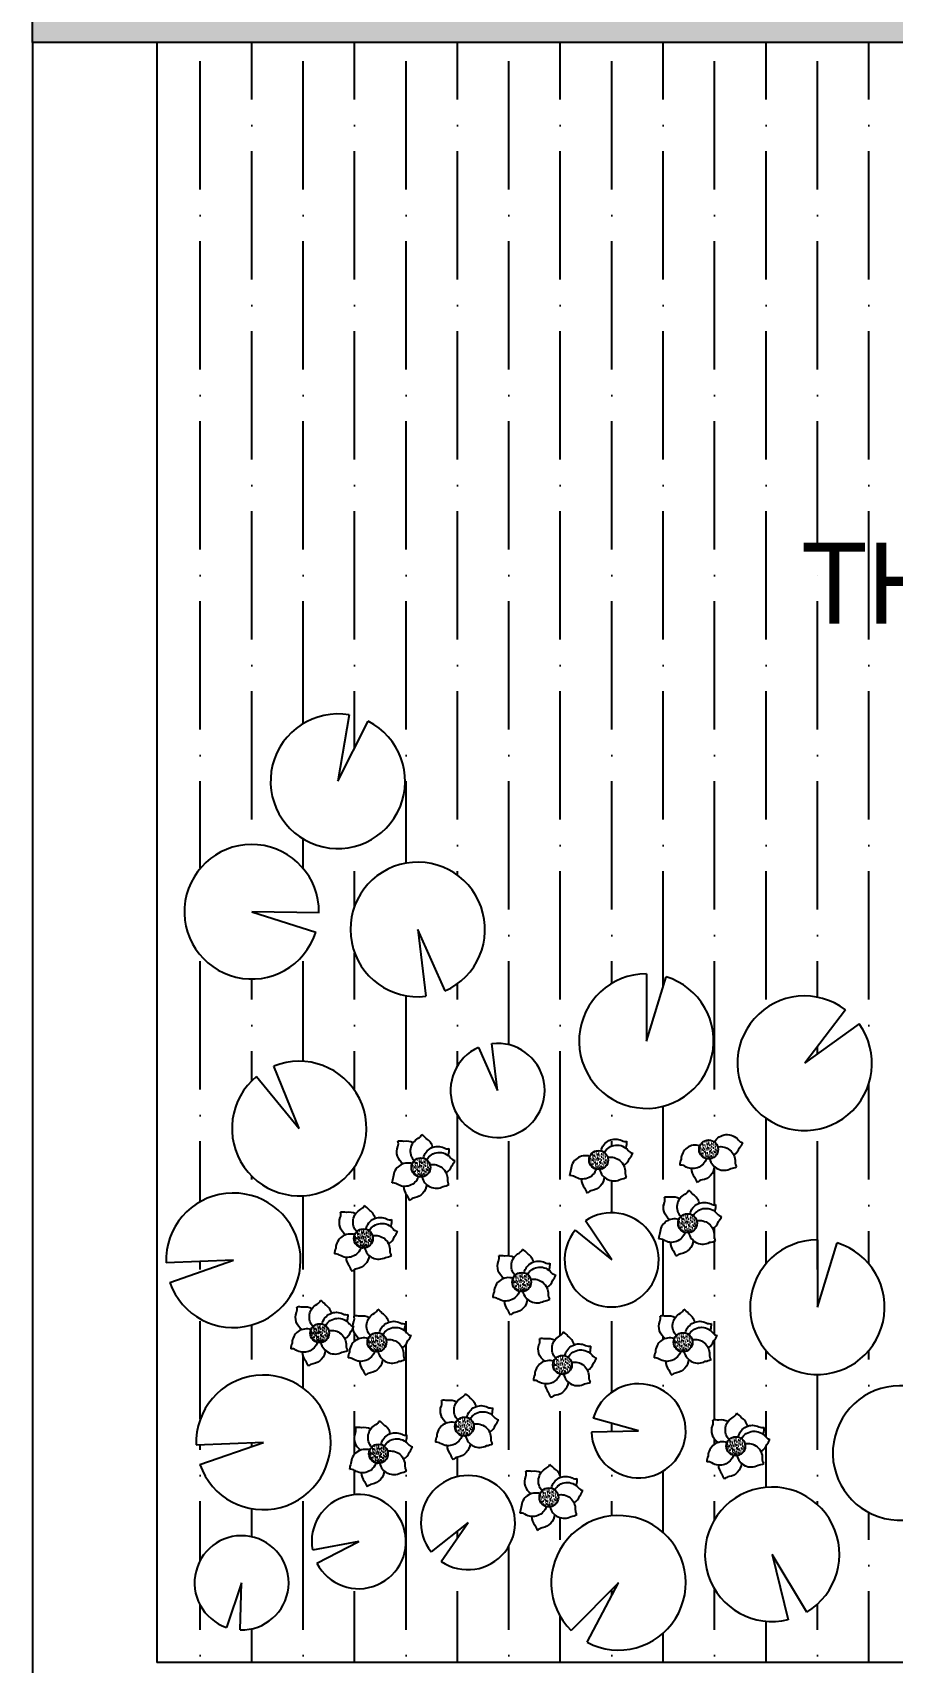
# Model space of a CAD drawing. Header units: inches. Extents: x -706 to 45253, y -3984 to 13819.
# Drawn here: x 19657.1 to 19816.4, y -266.1 to 35.8 of the extents above; entities that cross this region are included whole.
import ezdxf

# ---------------------------------------------------------------- set-up
doc = ezdxf.new("R2010")
doc.units = ezdxf.units.IN
for name, color, linetype in [('BC-Hatch', 8, 'Continuous'), ('BC-WALLS', 1, 'Continuous'), ('BC-WHITECOLOR', 7, 'Continuous'), ('HATCH', 8, 'Continuous'), ('IFF-FURN', 51, 'Continuous'), ('LANDSCAPE', 86, 'Continuous')]:
    doc.layers.add(name, color=color, linetype=linetype)
doc.styles.add('style2', font='FreeSans.ttf')

msp = doc.modelspace()

# ---------------------------------------------------------------- hatches: boundary and pattern name
at = {"layer": 'BC-Hatch'}
h = msp.add_hatch(color=16, dxfattribs=at)
h.paths.add_polyline_path([(20739.13, 206.91), (20739.13, 582.91), (20716.13, 582.91), (20716.13, 206.91)])
h.paths.add_polyline_path([(20702.34, 33.91), (20711.25, 51.69), (20703.7, 33.91), (20739.13, 33.91), (20739.13, 56.91), (20678.98, 56.91), (20684.84, 33.91), (20692.57, 33.91), (20692.7, 34.8), (20692.65, 33.91)])
h.paths.add_polyline_path([(20683.01, 33.91), (20678.8, 56.91), (20621.13, 56.91), (20621.13, 33.91), (20666.02, 33.91), (20655.5, 46.39), (20669.98, 33.91)])
h.paths.add_polyline_path([(20421.13, 33.91), (20421.13, 56.91), (20253.13, 56.91), (20253.13, 46.13), (20253.13, 33.91)])
h.paths.add_polyline_path([(20303.13, 218.41, 1), (20326.13, 218.41, 1)])
h.paths.add_polyline_path([(20303.13, 571.41, 1), (20326.13, 571.41, 1)])
h.paths.add_polyline_path([(20093.13, 469.91), (20093.13, 582.91), (20070.13, 582.91), (20070.13, 469.91)])
h.paths.add_polyline_path([(20093.13, 56.91), (20093.13, 319.91), (20070.13, 319.91), (20070.13, 229.91), (20070.13, 56.91), (20040.13, 56.91), (20040.13, 33.91), (20143.13, 33.91), (20143.13, 46.13), (20143.13, 56.91)])
h.paths.add_polyline_path([(19980.13, 206.91), (19980.13, 229.91), (19680.13, 229.91), (19680.13, 294.91), (19657.13, 294.91), (19657.13, 206.91), (19680.13, 206.91)])
h.paths.add_polyline_path([(19680.13, 494.91), (19680.13, 571.41), (19957.13, 571.41), (19957.13, 559.91), (19980.13, 559.91), (19980.13, 582.91), (19657.13, 582.91), (19657.13, 494.91)])
h.paths.add_polyline_path([(19680.13, 56.91), (19680.13, 116.91), (19657.13, 116.91), (19657.13, 33.91), (19980.13, 33.91), (19980.13, 56.91)])
h.paths.add_polyline_path([(20093.13, -289.09), (20093.13, -266.09), (19995.13, -266.09), (19995.13, -289.09)])
h.paths.add_polyline_path([(20401.13, -289.09), (20401.13, -266.09), (20326.13, -266.09), (20303.13, -266.09), (20303.13, -289.09)])
h.paths.add_polyline_path([(20378.13, -600.59, 1), (20401.13, -600.59, 1)])
h.paths.add_polyline_path([(19995.13, -600.59, 1), (20018.13, -600.59, 1)])
h.paths.add_polyline_path([(19931.63, 56.91), (19931.63, 116.91), (19920.13, 116.91), (19920.13, 61.91, 0.002309), (19920.87, 61.91), (19924.67, 61.91), (19924.67, 63.16), (19930.87, 63.16), (19930.87, 56.91)], flags=16)
h = msp.add_hatch(dxfattribs=at)
h.set_pattern_fill('ANSI36', color=134, scale=3, angle=45, style=0)
h.set_pattern_definition([(90, (4e-12, 90), (-9.525, 16.66875), [23.8125, -4.7625, 0, -4.7625])])
h.paths.add_polyline_path([(20070.13, -266.09), (20070.13, 33.91), (20040.13, 33.91), (19980.13, 33.91), (19680.13, 33.91), (19680.13, -266.09), (19995.13, -266.09)])
h.paths.add_polyline_path([(19800.49, -256.77), (19794.1, -246.08), (19797.09, -258.18, -13.461448)], flags=16)
h.paths.add_polyline_path([(19909.09, -262.4), (19904.03, -251.01), (19905.54, -263.38, -13.461448)], flags=16)
h.paths.add_polyline_path([(19756.59, -175.95, -0.077891), (19756.84, -174.86, -0.50156), (19760.33, -172.37, -0.490738), (19763.02, -171.66, -0.53167), (19767.44, -171.28, 0.17228), (19768.27, -171.79, -0.077891), (19767.69, -172.74, -0.165125), (19766.61, -174.08, -0.119519), (19766.85, -175.32, 0.17228), (19767.14, -176.25, -0.077891), (19766.07, -176.58, -0.318423), (19763, -176.22, -0.351195), (19760.74, -178.69, 0.17228), (19759.88, -179.16, -0.077891), (19759.36, -178.18, -0.165125), (19758.73, -176.57, -0.119519), (19757.53, -176.16, 0.17228)], flags=16)
h.paths.add_polyline_path([(19682.54, -195.72), (19694.31, -191.62), (19681.86, -192.1, -13.461448)], flags=16)
h.paths.add_polyline_path([(19891.36, -211.27), (19889.25, -223.56), (19894.86, -212.43, -13.461448)], flags=16)
h.paths.add_polyline_path([(19688.12, -229.45), (19699.88, -225.34), (19687.43, -225.83, -13.461448)], flags=16)
h.paths.add_polyline_path([(19807.67, -145.21), (19800.12, -155.13), (19810.24, -147.85, -13.461448)], flags=16)
h.paths.add_polyline_path([(19830.26, -227.48), (19817.79, -227.31), (19829.66, -231.12, -13.461448)], flags=16)
h.paths.add_polyline_path([(19759.83, -262.37), (19765.64, -251.35), (19756.86, -260.19, -13.461448)], flags=16)
h.paths.add_polyline_path([(19802.47, -187.83), (19802.47, -200.3), (19806.11, -188.38, -13.461448)], flags=16)
h.paths.add_polyline_path([(19885.76, -247.9), (19873.29, -247.72), (19885.16, -251.53, -13.461448)], flags=16)
h.paths.add_polyline_path([(19835.87, -190.86), (19833.75, -203.14), (19839.36, -192.01, -13.461448)], flags=16)
h.paths.add_polyline_path([(19732.82, -247.38), (19737.77, -240.2), (19730.94, -245.62, -13.461448)], flags=16)
h.paths.add_polyline_path([(19760.64, -223.42), (19769.37, -223.21), (19760.96, -220.86, -13.461448)], flags=16)
h.paths.add_polyline_path([(19757.6, -186.05), (19764.38, -191.54), (19759.5, -184.31, -13.461448)], flags=16)
h.paths.add_polyline_path([(19709.78, -247.72), (19717.54, -243.72), (19708.95, -245.28, -13.461448)], flags=16)
h.paths.add_polyline_path([(19710.18, -127.24), (19697.71, -127.07), (19709.58, -130.88, -13.461448)], flags=16)
h.paths.add_polyline_path([(19715.78, -90.62), (19713.67, -102.9), (19719.28, -91.77, -13.461448)], flags=16)
h.paths.add_polyline_path([(19770.8, -138.56), (19770.8, -151.03), (19774.44, -139.11, -13.461448)], flags=16)
h.paths.add_polyline_path([(19739.72, -152.19), (19743.25, -160.17), (19742.21, -151.5, -13.461448)], flags=16)
h.paths.add_polyline_path([(19853.59, -241.98), (19848.53, -230.59), (19850.04, -242.96, -13.461448)], flags=16)
h.paths.add_polyline_path([(19695.57, -260.07), (19695.84, -251.35), (19693.04, -259.61, -13.461448)], flags=16)
h.paths.add_polyline_path([(19776.97, -173.99, -0.077891), (19777.22, -172.91, -0.50156), (19780.71, -170.42, -0.490738), (19783.4, -169.71, -0.53167), (19787.82, -169.33, 0.17228), (19788.65, -169.84, -0.077891), (19788.07, -170.79, -0.165125), (19786.99, -172.13, -0.119519), (19787.23, -173.37, 0.17228), (19787.52, -174.3, -0.077891), (19786.46, -174.62, -0.318423), (19783.38, -174.27, -0.351195), (19781.12, -176.74, 0.17228), (19780.26, -177.2, -0.077891), (19779.74, -176.22, -0.165125), (19779.11, -174.62, -0.119519), (19777.91, -174.21, 0.17228)], flags=16)
h.paths.add_polyline_path([(19698.63, -157.56), (19706.51, -167.22), (19701.79, -155.68, -13.461448)], flags=16)
h.paths.add_polyline_path([(19733.51, -141.74), (19728.45, -130.35), (19729.96, -142.72, -13.461448)], flags=16)
h.paths.add_polyline_path([(19704.94, -208.02, -0.077891), (19705.19, -206.94, -0.318423), (19707.03, -204.45, -0.351195), (19706.03, -201.26, 0.17228), (19706.05, -200.29, -0.077891), (19707.16, -200.32, -0.165125), (19708.87, -200.58, -0.119519), (19709.82, -199.75, 0.17228), (19710.48, -199.04, -0.077891), (19711.29, -199.8, -0.194701), (19712.49, -201.41, -0.205124), (19714.6, -201.54, 0.17228), (19715.56, -201.66, -0.077891), (19715.42, -202.76, -0.021363), (19715.43, -202.99, -0.048532), (19715.79, -203.36, 0.141692), (19716.45, -203.82, -0.085424), (19716.63, -202.93, 0.17228), (19716.66, -201.96, -0.077891), (19717.77, -201.99, -0.165125), (19719.48, -202.25, -0.119519), (19720.43, -201.42, 0.17228), (19721.09, -200.71, -0.077891), (19721.9, -201.47, -0.194701), (19723.1, -203.08, -0.205124), (19725.21, -203.21, 0.17228), (19726.17, -203.33, -0.077891), (19726.03, -204.44, -0.021363), (19726.04, -204.66, -0.048532), (19726.4, -205.03, 0.17228), (19727.23, -205.54, -0.077891), (19726.65, -206.49, -0.165125), (19725.57, -207.84, -0.119519), (19725.81, -209.07, 0.17228), (19726.1, -210, -0.077891), (19725.04, -210.33, -0.318423), (19721.96, -209.97, -0.351195), (19719.7, -212.44, 0.17228), (19718.84, -212.91, -0.077891), (19718.32, -211.93, -0.165125), (19717.69, -210.32, -0.119519), (19716.49, -209.92, 0.17228), (19715.55, -209.7, -0.077891), (19715.8, -208.61, -0.318423), (19717.64, -206.13, -0.221964), (19716.47, -204.19, -0.053218), (19716.04, -204.82, -0.165125), (19714.96, -206.16, -0.119519), (19715.21, -207.4, 0.17228), (19715.49, -208.33, -0.077891), (19714.43, -208.65, -0.318423), (19711.35, -208.3, -0.351195), (19709.09, -210.77, 0.17228), (19708.24, -211.23, -0.077891), (19707.71, -210.25, -0.165125), (19707.08, -208.65, -0.119519), (19705.89, -208.24, 0.17228)], flags=16)
h.paths.add_polyline_path([(19772.22, -209.7, -0.077891), (19772.47, -208.61, -0.318423), (19774.32, -206.13, -0.351195), (19773.31, -202.93, 0.17228), (19773.33, -201.96, -0.077891), (19774.45, -201.99, -0.165125), (19776.15, -202.25, -0.119519), (19777.1, -201.42, 0.17228), (19777.76, -200.71, -0.077891), (19778.58, -201.47, -0.194701), (19779.78, -203.08, -0.205124), (19781.88, -203.21, 0.17228), (19782.84, -203.33, -0.077891), (19782.71, -204.44, -0.021363), (19782.71, -204.66, -0.048532), (19783.08, -205.03, 0.17228), (19783.9, -205.54, -0.077891), (19783.32, -206.49, -0.165125), (19782.24, -207.84, -0.119519), (19782.49, -209.07, 0.17228), (19782.77, -210, -0.077891), (19781.71, -210.33, -0.318423), (19778.63, -209.97, -0.351195), (19776.37, -212.44, 0.17228), (19775.52, -212.91, -0.077891), (19774.99, -211.93, -0.165125), (19774.36, -210.32, -0.119519), (19773.17, -209.92, 0.17228)], flags=16)
h.paths.add_polyline_path([(19731.74, -225.32, -0.077891), (19731.99, -224.23, -0.318423), (19733.84, -221.75, -0.351195), (19732.83, -218.55, 0.17228), (19732.85, -217.58, -0.077891), (19733.97, -217.61, -0.165125), (19735.67, -217.87, -0.119519), (19736.62, -217.04, 0.17228), (19737.28, -216.33, -0.077891), (19738.09, -217.09, -0.194701), (19739.3, -218.7, -0.205124), (19741.4, -218.83, 0.17228), (19742.36, -218.95, -0.077891), (19742.22, -220.06, -0.021363), (19742.23, -220.28, -0.048532), (19742.6, -220.66, 0.17228), (19743.42, -221.16, -0.077891), (19742.84, -222.11, -0.165125), (19741.76, -223.46, -0.119519), (19742.01, -224.69, 0.17228), (19742.29, -225.62, -0.077891), (19741.23, -225.95, -0.318423), (19738.15, -225.59, -0.351195), (19735.89, -228.07, 0.17228), (19735.04, -228.53, -0.077891), (19734.51, -227.55, -0.165125), (19733.88, -225.94, -0.119519), (19732.69, -225.54, 0.17228)], flags=16)
h.paths.add_polyline_path([(19742.35, -198.54, -0.077891), (19742.6, -197.46, -0.318423), (19744.45, -194.97, -0.351195), (19743.44, -191.78, 0.17228), (19743.46, -190.81, -0.077891), (19744.57, -190.84, -0.165125), (19746.28, -191.1, -0.119519), (19747.23, -190.27, 0.17228), (19747.89, -189.56, -0.077891), (19748.7, -190.31, -0.194701), (19749.9, -191.92, -0.205124), (19752.01, -192.05, 0.17228), (19752.97, -192.17, -0.077891), (19752.83, -193.28, -0.021363), (19752.84, -193.51, -0.048532), (19753.2, -193.88, 0.17228), (19754.03, -194.39, -0.077891), (19753.45, -195.33, -0.165125), (19752.37, -196.68, -0.119519), (19752.62, -197.92, 0.17228), (19752.9, -198.84, -0.077891), (19751.84, -199.17, -0.318423), (19748.76, -198.82, -0.351195), (19746.5, -201.29, 0.17228), (19745.65, -201.75, -0.077891), (19745.12, -200.77, -0.165125), (19744.49, -199.17, -0.119519), (19743.3, -198.76, 0.17228)], flags=16)
h.paths.add_polyline_path([(19715.83, -230.34, -0.077891), (19716.08, -229.25, -0.318423), (19717.92, -226.77, -0.351195), (19716.91, -223.57, 0.17228), (19716.94, -222.6, -0.077891), (19718.05, -222.64, -0.165125), (19719.75, -222.9, -0.119519), (19720.71, -222.06, 0.17228), (19721.37, -221.35, -0.077891), (19722.18, -222.11, -0.194701), (19723.38, -223.72, -0.205124), (19725.49, -223.85, 0.17228), (19726.45, -223.97, -0.077891), (19726.31, -225.08, -0.021363), (19726.32, -225.31, -0.048532), (19726.68, -225.68, 0.17228), (19727.51, -226.18, -0.077891), (19726.93, -227.13, -0.165125), (19725.85, -228.48, -0.119519), (19726.09, -229.72, 0.17228), (19726.38, -230.64, -0.077891), (19725.31, -230.97, -0.318423), (19722.24, -230.61, -0.351195), (19719.98, -233.09, 0.17228), (19719.12, -233.55, -0.077891), (19718.6, -232.57, -0.165125), (19717.97, -230.96, -0.119519), (19716.77, -230.56, 0.17228)], flags=16)
h.paths.add_polyline_path([(19857.48, -116.65), (19861.53, -112.72), (19863.86, -114.58), (19865.13, -115.92), (19865.13, -114.78), (19863.4, -109.33), (19865.13, -108.88), (19865.13, -101.09), (19866.65, -101.09), (19874.18, -101.09), (19877.67, -90.9), (19878.47, -94.9), (19875.37, -101.09), (19885.13, -101.09), (19885.13, -105.24), (19885.13, -109.13), (19885.13, -117.52), (19885.41, -117.61), (19885.13, -118.05), (19885.13, -123.15), (19887.02, -122.15), (19888.62, -122.15), (19892.36, -124.01), (19889.42, -128.02), (19885.95, -128.28), (19885.13, -127.63), (19885.13, -128.79), (19885.68, -129.88), (19885.41, -132.82), (19881.14, -131.22), (19881.12, -131.09), (19877.2, -131.09), (19875, -135.49), (19881.41, -137.09), (19880.87, -138.69), (19872.06, -136.29), (19873.93, -135.49), (19875.43, -131.09), (19865.13, -131.09), (19865.13, -129.02), (19865.13, -127.11), (19865.13, -125), (19865.13, -119.46), (19865.13, -116.56), (19862.71, -117.29), (19859.32, -119.11), (19858.17, -117.29)], flags=0)
h.paths.add_polyline_path([(19856.57, -98.9), (19862.3, -96.56), (19862.44, -97.3), (19862.71, -99.17), (19861.91, -98.37), (19860.57, -101.57), (19859.24, -102.37), (19856.84, -101.83)], flags=0)
h.paths.add_polyline_path([(19871.03, -115.74), (19871.12, -111.89), (19872.85, -109.82), (19877.76, -110.07), (19877.41, -110.83), (19875.95, -112.76), (19872.99, -115.11)], flags=0)
h.paths.add_polyline_path([(19875.46, -120.25), (19875.8, -119.48), (19876.6, -116.28), (19878.57, -117.46), (19879.88, -118.7), (19878.59, -120.05), (19878.04, -120.64)], flags=0)
h.paths.add_polyline_path([(19887.55, -97.57), (19888.62, -95.7), (19888.85, -94.79), (19894.23, -96.5), (19893.69, -99.43), (19892.89, -101.83), (19890.75, -99.7)], flags=0)
h.paths.add_polyline_path([(19856.57, -132.55), (19862.3, -130.21), (19862.44, -130.95), (19862.71, -132.82), (19861.91, -132.02), (19860.57, -135.22), (19859.24, -136.02), (19856.84, -135.49)], flags=0)
h.paths.add_polyline_path([(19867.94, -157.96), (19870.18, -152.19), (19870.82, -152.59), (19872.36, -153.69), (19871.23, -153.72), (19872.63, -156.89), (19872.29, -158.41), (19870.25, -159.78)], flags=0)
h.paths.add_polyline_path([(19887.55, -131.22), (19888.62, -129.35), (19888.85, -128.44), (19894.23, -130.15), (19893.69, -133.08), (19892.89, -135.49), (19890.75, -133.35)], flags=0)
h.paths.add_polyline_path([(19845.13, -81.09), (19851.36, -81.09), (19851.83, -80.23), (19855.24, -77.82), (19856.8, -81.09), (19859.45, -81.09), (19861.53, -79.07), (19863.86, -80.93), (19864.02, -81.09), (19871.05, -81.09), (19905.13, -81.09), (19905.13, -161.09), (19845.13, -161.09)], flags=16)
h.paths.add_polyline_path([(19713.04, -190.45, -0.077891), (19713.29, -189.37, -0.318423), (19715.13, -186.88, -0.351195), (19714.12, -183.69, 0.17228), (19714.15, -182.72, -0.077891), (19715.26, -182.75, -0.165125), (19716.96, -183.01, -0.119519), (19717.91, -182.18, 0.17228), (19718.57, -181.47, -0.077891), (19719.39, -182.23, -0.194701), (19720.59, -183.84, -0.205124), (19722.7, -183.96, 0.17228), (19723.66, -184.09, -0.077891), (19723.52, -185.19, -0.021363), (19723.53, -185.42, -0.048532), (19723.89, -185.79, 0.17228), (19724.72, -186.3, -0.077891), (19724.13, -187.24, -0.165125), (19723.06, -188.59, -0.119519), (19723.3, -189.83, 0.17228), (19723.59, -190.76, -0.077891), (19722.52, -191.08, -0.318423), (19719.45, -190.73, -0.351195), (19717.19, -193.2, 0.17228), (19716.33, -193.66, -0.077891), (19715.8, -192.68, -0.165125), (19715.18, -191.08, -0.119519), (19713.98, -190.67, 0.17228)], flags=16)
h.paths.add_polyline_path([(19921.03, -81.09), (19981.03, -81.09), (19981.03, -161.09), (19921.03, -161.09)], flags=16)
h.paths.add_polyline_path([(19996.93, -81.09), (20056.93, -81.09), (20056.93, -161.09), (19996.93, -161.09)], flags=16)
h.paths.add_polyline_path([(19773.06, -187.66, -0.077891), (19773.31, -186.58, -0.318423), (19775.16, -184.09, -0.351195), (19774.15, -180.9, 0.17228), (19774.17, -179.93, -0.077891), (19775.28, -179.96, -0.165125), (19776.99, -180.22, -0.119519), (19777.94, -179.39, 0.17228), (19778.6, -178.68, -0.077891), (19779.41, -179.44, -0.194701), (19780.61, -181.05, -0.205124), (19782.72, -181.18, 0.17228), (19783.68, -181.3, -0.077891), (19783.54, -182.4, -0.021363), (19783.55, -182.63, -0.048532), (19783.91, -183, 0.17228), (19784.74, -183.51, -0.077891), (19784.16, -184.46, -0.165125), (19783.08, -185.8, -0.119519), (19783.33, -187.04, 0.17228), (19783.61, -187.97, -0.077891), (19782.55, -188.29, -0.318423), (19779.47, -187.94, -0.351195), (19777.21, -190.41, 0.17228), (19776.36, -190.87, -0.077891), (19775.83, -189.89, -0.165125), (19775.2, -188.29, -0.119519), (19774.01, -187.88, 0.17228)], flags=16)
h.paths.add_polyline_path([(19723.68, -177.31, -0.077891), (19723.93, -176.22, -0.318423), (19725.78, -173.74, -0.351195), (19724.77, -170.54, 0.17228), (19724.8, -169.57, -0.077891), (19725.91, -169.6, -0.165125), (19727.61, -169.86, -0.119519), (19728.56, -169.03, 0.17228), (19729.22, -168.32, -0.077891), (19730.04, -169.08, -0.194701), (19731.24, -170.69, -0.205124), (19733.34, -170.82, 0.17228), (19734.31, -170.94, -0.077891), (19734.17, -172.04, -0.021363), (19734.17, -172.27, -0.048532), (19734.54, -172.64, 0.17228), (19735.36, -173.15, -0.077891), (19734.78, -174.1, -0.165125), (19733.7, -175.44, -0.119519), (19733.95, -176.68, 0.17228), (19734.23, -177.61, -0.077891), (19733.17, -177.94, -0.318423), (19730.09, -177.58, -0.351195), (19727.83, -180.05, 0.17228), (19726.98, -180.52, -0.077891), (19726.45, -179.54, -0.165125), (19725.82, -177.93, -0.119519), (19724.63, -177.52, 0.17228)], flags=16)
h.paths.add_polyline_path([(19749.89, -213.88, -0.077891), (19750.14, -212.8, -0.318423), (19751.98, -210.31, -0.351195), (19750.97, -207.12, 0.17228), (19751, -206.15, -0.077891), (19752.11, -206.18, -0.165125), (19753.82, -206.44, -0.119519), (19754.77, -205.61, 0.17228), (19755.43, -204.9, -0.077891), (19756.24, -205.66, -0.194701), (19757.44, -207.27, -0.205124), (19759.55, -207.39, 0.17228), (19760.51, -207.52, -0.077891), (19760.37, -208.62, -0.021363), (19760.38, -208.85, -0.048532), (19760.74, -209.22, 0.17228), (19761.57, -209.73, -0.077891), (19760.99, -210.68, -0.165125), (19759.91, -212.02, -0.119519), (19760.15, -213.26, 0.17228), (19760.44, -214.19, -0.077891), (19759.37, -214.51, -0.318423), (19756.3, -214.16, -0.351195), (19754.04, -216.63, 0.17228), (19753.18, -217.09, -0.077891), (19752.66, -216.11, -0.165125), (19752.03, -214.51, -0.119519), (19750.83, -214.1, 0.17228)], flags=16)
h.paths.add_polyline_path([(19781.99, -228.94, -0.077891), (19782.24, -227.86, -0.318423), (19784.09, -225.37, -0.351195), (19783.08, -222.18, 0.17228), (19783.11, -221.21, -0.077891), (19784.22, -221.24, -0.165125), (19785.92, -221.5, -0.119519), (19786.87, -220.67, 0.17228), (19787.53, -219.96, -0.077891), (19788.35, -220.72, -0.194701), (19789.55, -222.33, -0.205124), (19791.65, -222.46, 0.17228), (19792.62, -222.58, -0.077891), (19792.48, -223.68, -0.021363), (19792.49, -223.91, -0.048532), (19792.85, -224.28, 0.17228), (19793.68, -224.79, -0.077891), (19793.09, -225.74, -0.165125), (19792.02, -227.08, -0.119519), (19792.26, -228.32, 0.17228), (19792.54, -229.25, -0.077891), (19791.48, -229.57, -0.318423), (19788.4, -229.22, -0.351195), (19786.14, -231.69, 0.17228), (19785.29, -232.15, -0.077891), (19784.76, -231.17, -0.165125), (19784.13, -229.57, -0.119519), (19782.94, -229.16, 0.17228)], flags=16)
h.paths.add_polyline_path([(19747.38, -238.43, -0.077891), (19747.63, -237.34, -0.318423), (19749.47, -234.86, -0.351195), (19748.46, -231.66, 0.17228), (19748.49, -230.69, -0.077891), (19749.6, -230.72, -0.165125), (19751.3, -230.98, -0.119519), (19752.25, -230.15, 0.17228), (19752.91, -229.44, -0.077891), (19753.73, -230.2, -0.194701), (19754.93, -231.81, -0.205124), (19757.03, -231.94, 0.17228), (19758, -232.06, -0.077891), (19757.86, -233.17, -0.021363), (19757.87, -233.39, -0.048532), (19758.23, -233.76, 0.17228), (19759.06, -234.27, -0.077891), (19758.47, -235.22, -0.165125), (19757.4, -236.57, -0.119519), (19757.64, -237.8, 0.17228), (19757.93, -238.73, -0.077891), (19756.86, -239.06, -0.318423), (19753.79, -238.7, -0.351195), (19751.53, -241.17, 0.17228), (19750.67, -241.64, -0.077891), (19750.14, -240.66, -0.165125), (19749.52, -239.05, -0.119519), (19748.32, -238.65, 0.17228)], flags=16)
at = {"layer": 'IFF-FURN'}
h = msp.add_hatch(dxfattribs=at)
h.set_pattern_fill('AR-SAND', color=256, scale=0.3, style=0)
h.set_pattern_definition([(37.5, (15985.11013, 1486.9258), (-0.01889801, 0.57804713), [0, -0.456, 0, -0.51, 0, -0.4875]), (7.5, (15985.1101, 1486.9258), (0.53093301, 0.84664382), [0, -0.246, 0, -0.411, 0, -0.1575]), (327.5, (15984.74113, 1486.9258), (0.93424256, 0.001697716), [0, -0.15, 0, -0.54, 0, -0.705]), (317.5, (15984.7411, 1486.9258), (0.90183798, 0.26330267), [0, -0.075, 0, -0.354, 0, -0.405])])
h.paths.add_polyline_path([(19760.2, -173.05, 1), (19763.71, -173.05, 1)])
h = msp.add_hatch(dxfattribs=at)
h.set_pattern_fill('AR-SAND', color=256, scale=0.3, style=0)
h.set_pattern_definition([(37.5, (16005.4903, 1488.87833), (-0.01889801, 0.57804713), [0, -0.456, 0, -0.51, 0, -0.4875]), (7.5, (16005.4903, 1488.8783), (0.53093301, 0.84664382), [0, -0.246, 0, -0.411, 0, -0.1575]), (327.5, (16005.1213, 1488.87833), (0.93424256, 0.001697716), [0, -0.15, 0, -0.54, 0, -0.705]), (317.5, (16005.1213, 1488.8783), (0.90183798, 0.26330267), [0, -0.075, 0, -0.354, 0, -0.405])])
h.paths.add_polyline_path([(19780.58, -171.1, 1), (19784.09, -171.1, 1)])
h = msp.add_hatch(dxfattribs=at)
h.set_pattern_fill('AR-SAND', color=256, scale=0.3, style=0)
h.set_pattern_definition([(37.5, (15952.20467, 1485.56604), (-0.01889801, 0.57804713), [0, -0.456, 0, -0.51, 0, -0.4875]), (7.5, (15952.2047, 1485.56604), (0.53093301, 0.84664382), [0, -0.246, 0, -0.411, 0, -0.1575]), (327.5, (15951.83567, 1485.56604), (0.93424256, 0.001697716), [0, -0.15, 0, -0.54, 0, -0.705]), (317.5, (15951.8357, 1485.56604), (0.90183798, 0.26330267), [0, -0.075, 0, -0.354, 0, -0.405])])
h.paths.add_polyline_path([(19727.29, -174.41, 1), (19730.8, -174.41, 1)])
h = msp.add_hatch(dxfattribs=at)
h.set_pattern_fill('AR-SAND', color=256, scale=0.3, style=0)
h.set_pattern_definition([(37.5, (16001.5818, 1475.21065), (-0.01889801, 0.57804713), [0, -0.456, 0, -0.51, 0, -0.4875]), (7.5, (16001.5818, 1475.21065), (0.53093301, 0.84664382), [0, -0.246, 0, -0.411, 0, -0.1575]), (327.5, (16001.2128, 1475.21065), (0.93424256, 0.001697716), [0, -0.15, 0, -0.54, 0, -0.705]), (317.5, (16001.2128, 1475.21065), (0.90183798, 0.26330267), [0, -0.075, 0, -0.354, 0, -0.405])])
h.paths.add_polyline_path([(19776.67, -184.77, 1), (19780.18, -184.77, 1)])
h = msp.add_hatch(dxfattribs=at)
h.set_pattern_fill('AR-SAND', color=256, scale=0.3, style=0)
h.set_pattern_definition([(37.5, (15941.55793, 1472.42134), (-0.01889801, 0.57804713), [0, -0.456, 0, -0.51, 0, -0.4875]), (7.5, (15941.5579, 1472.4213), (0.53093301, 0.84664382), [0, -0.246, 0, -0.411, 0, -0.1575]), (327.5, (15941.18893, 1472.42134), (0.93424256, 0.001697716), [0, -0.15, 0, -0.54, 0, -0.705]), (317.5, (15941.1889, 1472.4213), (0.90183798, 0.26330267), [0, -0.075, 0, -0.354, 0, -0.405])])
h.paths.add_polyline_path([(19716.64, -187.56, 1), (19720.16, -187.56, 1)])
h = msp.add_hatch(dxfattribs=at)
h.set_pattern_fill('AR-SAND', color=256, scale=0.3, style=0)
h.set_pattern_definition([(37.5, (15970.8719, 1464.3323), (-0.01889801, 0.57804713), [0, -0.456, 0, -0.51, 0, -0.4875]), (7.5, (15970.8719, 1464.3323), (0.53093301, 0.84664382), [0, -0.246, 0, -0.411, 0, -0.1575]), (327.5, (15970.5029, 1464.3323), (0.93424256, 0.001697716), [0, -0.15, 0, -0.54, 0, -0.705]), (317.5, (15970.5029, 1464.3323), (0.90183798, 0.26330267), [0, -0.075, 0, -0.354, 0, -0.405])])
h.paths.add_polyline_path([(19745.96, -195.65, 1), (19749.47, -195.65, 1)])
h = msp.add_hatch(dxfattribs=at)
h.set_pattern_fill('AR-SAND', color=256, scale=0.3, style=0)
h.set_pattern_definition([(37.5, (15933.4617, 1454.8486), (-0.01889801, 0.57804713), [0, -0.456, 0, -0.51, 0, -0.4875]), (7.5, (15933.4617, 1454.8486), (0.53093301, 0.84664382), [0, -0.246, 0, -0.411, 0, -0.1575]), (327.5, (15933.0927, 1454.8486), (0.93424256, 0.001697716), [0, -0.15, 0, -0.54, 0, -0.705]), (317.5, (15933.0927, 1454.8486), (0.90183798, 0.26330267), [0, -0.075, 0, -0.354, 0, -0.405])])
h.paths.add_polyline_path([(19708.55, -205.13, 1), (19712.06, -205.13, 1)])
h = msp.add_hatch(dxfattribs=at)
h.set_pattern_fill('AR-SAND', color=256, scale=0.3, style=0)
h.set_pattern_definition([(37.5, (15944.07056, 1453.17503), (-0.01889801, 0.57804713), [0, -0.456, 0, -0.51, 0, -0.4875]), (7.5, (15944.0706, 1453.175), (0.53093301, 0.84664382), [0, -0.246, 0, -0.411, 0, -0.1575]), (327.5, (15943.70156, 1453.17503), (0.93424256, 0.001697716), [0, -0.15, 0, -0.54, 0, -0.705]), (317.5, (15943.7016, 1453.175), (0.90183798, 0.26330267), [0, -0.075, 0, -0.354, 0, -0.405])])
h.paths.add_polyline_path([(19719.16, -206.8, 1), (19722.67, -206.8, 1)])
h = msp.add_hatch(dxfattribs=at)
h.set_pattern_fill('AR-SAND', color=256, scale=0.3, style=0)
h.set_pattern_definition([(37.5, (16000.74426, 1453.17503), (-0.01889801, 0.57804713), [0, -0.456, 0, -0.51, 0, -0.4875]), (7.5, (16000.7443, 1453.175), (0.53093301, 0.84664382), [0, -0.246, 0, -0.411, 0, -0.1575]), (327.5, (16000.37526, 1453.17503), (0.93424256, 0.001697716), [0, -0.15, 0, -0.54, 0, -0.705]), (317.5, (16000.3753, 1453.175), (0.90183798, 0.26330267), [0, -0.075, 0, -0.354, 0, -0.405])])
h.paths.add_polyline_path([(19775.83, -206.8, 1), (19779.34, -206.8, 1)])
h = msp.add_hatch(dxfattribs=at)
h.set_pattern_fill('AR-SAND', color=256, scale=0.3, style=0)
h.set_pattern_definition([(37.5, (15978.4098, 1448.99104), (-0.01889801, 0.57804713), [0, -0.456, 0, -0.51, 0, -0.4875]), (7.5, (15978.4098, 1448.99104), (0.53093301, 0.84664382), [0, -0.246, 0, -0.411, 0, -0.1575]), (327.5, (15978.0408, 1448.99104), (0.93424256, 0.001697716), [0, -0.15, 0, -0.54, 0, -0.705]), (317.5, (15978.0408, 1448.99104), (0.90183798, 0.26330267), [0, -0.075, 0, -0.354, 0, -0.405])])
h.paths.add_polyline_path([(19753.5, -210.99, 1), (19757.01, -210.99, 1)])
h = msp.add_hatch(dxfattribs=at)
h.set_pattern_fill('AR-SAND', color=256, scale=0.3, style=0)
h.set_pattern_definition([(37.5, (15960.26305, 1437.55482), (-0.01889801, 0.57804713), [0, -0.456, 0, -0.51, 0, -0.4875]), (7.5, (15960.26305, 1437.5548), (0.53093301, 0.84664382), [0, -0.246, 0, -0.411, 0, -0.1575]), (327.5, (15959.89405, 1437.5548), (0.93424256, 0.001697716), [0, -0.15, 0, -0.54, 0, -0.705]), (317.5, (15959.89405, 1437.5548), (0.90183798, 0.26330267), [0, -0.075, 0, -0.354, 0, -0.405])])
h.paths.add_polyline_path([(19735.35, -222.42, 1), (19738.86, -222.42, 1)])
h = msp.add_hatch(dxfattribs=at)
h.set_pattern_fill('AR-SAND', color=256, scale=0.3, style=0)
h.set_pattern_definition([(37.5, (15944.34974, 1432.53405), (-0.01889801, 0.57804713), [0, -0.456, 0, -0.51, 0, -0.4875]), (7.5, (15944.34974, 1432.53405), (0.53093301, 0.84664382), [0, -0.246, 0, -0.411, 0, -0.1575]), (327.5, (15943.98074, 1432.53405), (0.93424256, 0.001697716), [0, -0.15, 0, -0.54, 0, -0.705]), (317.5, (15943.98074, 1432.53405), (0.90183798, 0.26330267), [0, -0.075, 0, -0.354, 0, -0.405])])
h.paths.add_polyline_path([(19719.44, -227.45, 1), (19722.95, -227.45, 1)])
h = msp.add_hatch(dxfattribs=at)
h.set_pattern_fill('AR-SAND', color=256, scale=0.3, style=0)
h.set_pattern_definition([(37.5, (16010.51557, 1433.9287), (-0.01889801, 0.57804713), [0, -0.456, 0, -0.51, 0, -0.4875]), (7.5, (16010.5156, 1433.9287), (0.53093301, 0.84664382), [0, -0.246, 0, -0.411, 0, -0.1575]), (327.5, (16010.14657, 1433.9287), (0.93424256, 0.001697716), [0, -0.15, 0, -0.54, 0, -0.705]), (317.5, (16010.1466, 1433.9287), (0.90183798, 0.26330267), [0, -0.075, 0, -0.354, 0, -0.405])])
h.paths.add_polyline_path([(19785.6, -226.05, 1), (19789.11, -226.05, 1)])
h = msp.add_hatch(dxfattribs=at)
h.set_pattern_fill('AR-SAND', color=256, scale=0.3, style=0)
h.set_pattern_definition([(37.5, (15975.89716, 1424.445), (-0.01889801, 0.57804713), [0, -0.456, 0, -0.51, 0, -0.4875]), (7.5, (15975.8972, 1424.445), (0.53093301, 0.84664382), [0, -0.246, 0, -0.411, 0, -0.1575]), (327.5, (15975.52816, 1424.445), (0.93424256, 0.001697716), [0, -0.15, 0, -0.54, 0, -0.705]), (317.5, (15975.5282, 1424.445), (0.90183798, 0.26330267), [0, -0.075, 0, -0.354, 0, -0.405])])
h.paths.add_polyline_path([(19750.98, -235.53, 1), (19754.49, -235.53, 1)])

# ---------------------------------------------------------------- linework, layer by layer
for p, q in [((19657.13, 33.91), (19657.13, -289.09)), ((19680.13, 33.91), (19680.13, -266.09)), ((19995.13, -266.09), (19680.13, -266.09))]:
    msp.add_line(p, q)
at = {"layer": 'BC-WALLS'}
for p, q in [((19657.13, 33.91), (19657.13, 116.91)), ((19980.13, 33.91), (19657.13, 33.91))]:
    msp.add_line(p, q, dxfattribs=at)
at = {"layer": 'HATCH', "color": 221}
for points in [[(19727.83, -173.22, -0.494104), (19728.56, -169.03, 0.17228), (19729.22, -168.32, 4.096197)], [(19731.24, -170.69, 0.194701), (19730.04, -169.08, 0.077891), (19729.22, -168.32)], [(19783.4, -169.71, -0.53167), (19787.82, -169.33, 0.17228), (19788.65, -169.84)], [(19725.78, -173.74, -0.351195), (19724.77, -170.54, 0.17228), (19724.8, -169.57)], [(19727.61, -169.86, 0.165125), (19725.91, -169.6, 0.077891), (19724.8, -169.57)], [(19729.52, -172.68, -0.494104), (19733.34, -170.82, 0.17228), (19734.31, -170.94, 4.096197)], [(19730.11, -173.02, -0.53167), (19734.54, -172.64, 0.17228), (19735.36, -173.15)], [(19734.17, -172.27, 0.021363), (19734.17, -172.04, 0.077891), (19734.31, -170.94)], [(19762.42, -171.32, -0.494104), (19766.25, -169.46, 0.17228), (19767.21, -169.58, 4.096197)], [(19763.02, -171.66, -0.53167), (19767.44, -171.28, 0.17228), (19768.27, -171.79)], [(19766.61, -174.08, 0.165125), (19767.69, -172.74, 0.077891), (19768.27, -171.79)], [(19767.08, -170.91, 0.021363), (19767.07, -170.69, 0.077891), (19767.21, -169.58)], [(19780.71, -170.42, 0.50156), (19777.22, -172.91, 0.077891), (19776.97, -173.99, -4.096197)], [(19783.97, -170.64, -0.494104), (19787.23, -173.37, 0.17228), (19787.52, -174.3, 4.096197)], [(19786.99, -172.13, 0.165125), (19788.07, -170.79, 0.077891), (19788.65, -169.84)], [(19727.43, -173.73, 0.50156), (19723.93, -176.22, 0.077891), (19723.68, -177.31, -4.096197)], [(19730.69, -173.95, -0.494104), (19733.95, -176.68, 0.17228), (19734.23, -177.61, 4.096197)], [(19733.7, -175.44, 0.165125), (19734.78, -174.1, 0.077891), (19735.36, -173.15)], [(19760.33, -172.37, 0.50156), (19756.84, -174.86, 0.077891), (19756.59, -175.95, -4.096197)], [(19761.53, -174.7, -0.494104), (19757.53, -176.16, 0.17228), (19756.59, -175.95, 4.096197)], [(19762.17, -174.8, 0.50156), (19766.07, -176.58, 0.077891), (19767.14, -176.25, -4.096197)], [(19763.59, -172.59, -0.494104), (19766.85, -175.32, 0.17228), (19767.14, -176.25, 4.096197)], [(19781.91, -172.75, -0.494104), (19777.91, -174.21, 0.17228), (19776.97, -173.99, 4.096197)], [(19779.11, -174.62, 0.165125), (19779.74, -176.22, 0.077891), (19780.26, -177.2)], [(19783.38, -174.27, -0.351195), (19781.12, -176.74, 0.17228), (19780.26, -177.2)], [(19782.55, -172.84, 0.50156), (19786.46, -174.62, 0.077891), (19787.52, -174.3, -4.096197)], [(19728.62, -176.06, -0.494104), (19724.63, -177.52, 0.17228), (19723.68, -177.31, 4.096197)], [(19725.82, -177.93, 0.165125), (19726.45, -179.54, 0.077891), (19726.98, -180.52)], [(19730.09, -177.58, -0.351195), (19727.83, -180.05, 0.17228), (19726.98, -180.52)], [(19729.26, -176.16, 0.50156), (19733.17, -177.94, 0.077891), (19734.23, -177.61, -4.096197)], [(19758.73, -176.57, 0.165125), (19759.36, -178.18, 0.077891), (19759.88, -179.16)], [(19763, -176.22, -0.351195), (19760.74, -178.69, 0.17228), (19759.88, -179.16)], [(19775.16, -184.09, -0.351195), (19774.15, -180.9, 0.17228), (19774.17, -179.93)], [(19776.99, -180.22, 0.165125), (19775.28, -179.96, 0.077891), (19774.17, -179.93)], [(19777.21, -183.58, -0.494104), (19777.94, -179.39, 0.17228), (19778.6, -178.68, 4.096197)], [(19780.61, -181.05, 0.194701), (19779.41, -179.44, 0.077891), (19778.6, -178.68)], [(19778.89, -183.03, -0.494104), (19782.72, -181.18, 0.17228), (19783.68, -181.3, 4.096197)], [(19715.13, -186.88, -0.351195), (19714.12, -183.69, 0.17228), (19714.15, -182.72)], [(19716.96, -183.01, 0.165125), (19715.26, -182.75, 0.077891), (19714.15, -182.72)], [(19717.18, -186.37, -0.494104), (19717.91, -182.18, 0.17228), (19718.57, -181.47, 4.096197)], [(19720.59, -183.84, 0.194701), (19719.39, -182.23, 0.077891), (19718.57, -181.47)], [(19718.87, -185.82, -0.494104), (19722.7, -183.96, 0.17228), (19723.66, -184.09, 4.096197)], [(19723.53, -185.42, 0.021363), (19723.52, -185.19, 0.077891), (19723.66, -184.09)], [(19776.81, -184.09, 0.50156), (19773.31, -186.58, 0.077891), (19773.06, -187.66, -4.096197)], [(19779.49, -183.37, -0.53167), (19783.91, -183, 0.17228), (19784.74, -183.51)], [(19783.08, -185.8, 0.165125), (19784.16, -184.46, 0.077891), (19784.74, -183.51)], [(19783.55, -182.63, 0.021363), (19783.54, -182.4, 0.077891), (19783.68, -181.3)], [(19716.78, -186.88, 0.50156), (19713.29, -189.37, 0.077891), (19713.04, -190.45, -4.096197)], [(19719.47, -186.16, -0.53167), (19723.89, -185.79, 0.17228), (19724.72, -186.3)], [(19720.04, -187.1, -0.494104), (19723.3, -189.83, 0.17228), (19723.59, -190.76, 4.096197)], [(19723.06, -188.59, 0.165125), (19724.13, -187.24, 0.077891), (19724.72, -186.3)], [(19778, -186.42, -0.494104), (19774.01, -187.88, 0.17228), (19773.06, -187.66, 4.096197)], [(19778.64, -186.51, 0.50156), (19782.55, -188.29, 0.077891), (19783.61, -187.97, -4.096197)], [(19780.06, -184.31, -0.494104), (19783.33, -187.04, 0.17228), (19783.61, -187.97, 4.096197)], [(19717.98, -189.21, -0.494104), (19713.98, -190.67, 0.17228), (19713.04, -190.45, 4.096197)], [(19718.62, -189.3, 0.50156), (19722.52, -191.08, 0.077891), (19723.59, -190.76, -4.096197)], [(19746.5, -194.46, -0.494104), (19747.23, -190.27, 0.17228), (19747.89, -189.56, 4.096197)], [(19749.9, -191.92, 0.194701), (19748.7, -190.31, 0.077891), (19747.89, -189.56)], [(19775.2, -188.29, 0.165125), (19775.83, -189.89, 0.077891), (19776.36, -190.87)], [(19779.47, -187.94, -0.351195), (19777.21, -190.41, 0.17228), (19776.36, -190.87)], [(19715.18, -191.08, 0.165125), (19715.8, -192.68, 0.077891), (19716.33, -193.66)], [(19719.45, -190.73, -0.351195), (19717.19, -193.2, 0.17228), (19716.33, -193.66)], [(19744.45, -194.97, -0.351195), (19743.44, -191.78, 0.17228), (19743.46, -190.81)], [(19746.28, -191.1, 0.165125), (19744.57, -190.84, 0.077891), (19743.46, -190.81)], [(19748.18, -193.91, -0.494104), (19752.01, -192.05, 0.17228), (19752.97, -192.17, 4.096197)], [(19748.78, -194.25, -0.53167), (19753.2, -193.88, 0.17228), (19754.03, -194.39)], [(19752.84, -193.51, 0.021363), (19752.83, -193.28, 0.077891), (19752.97, -192.17)], [(19746.1, -194.96, 0.50156), (19742.6, -197.46, 0.077891), (19742.35, -198.54, -4.096197)], [(19749.35, -195.19, -0.494104), (19752.62, -197.92, 0.17228), (19752.9, -198.84, 4.096197)], [(19752.37, -196.68, 0.165125), (19753.45, -195.33, 0.077891), (19754.03, -194.39)], [(19709.09, -203.94, -0.494104), (19709.82, -199.75, 0.17228), (19710.48, -199.04, 4.096197)], [(19712.49, -201.41, 0.194701), (19711.29, -199.8, 0.077891), (19710.48, -199.04)], [(19747.29, -197.3, -0.494104), (19743.3, -198.76, 0.17228), (19742.35, -198.54, 4.096197)], [(19744.49, -199.17, 0.165125), (19745.12, -200.77, 0.077891), (19745.65, -201.75)], [(19748.76, -198.82, -0.351195), (19746.5, -201.29, 0.17228), (19745.65, -201.75)], [(19747.93, -197.39, 0.50156), (19751.84, -199.17, 0.077891), (19752.9, -198.84, -4.096197)], [(19707.03, -204.45, -0.351195), (19706.03, -201.26, 0.17228), (19706.05, -200.29)], [(19708.87, -200.58, 0.165125), (19707.16, -200.32, 0.077891), (19706.05, -200.29)], [(19710.77, -203.4, -0.494104), (19714.6, -201.54, 0.17228), (19715.56, -201.66, 4.096197)], [(19715.43, -202.99, 0.021363), (19715.42, -202.76, 0.077891), (19715.56, -201.66)], [(19717.64, -206.13, -0.351195), (19716.63, -202.93, 0.17228), (19716.66, -201.96)], [(19719.48, -202.25, 0.165125), (19717.77, -201.99, 0.077891), (19716.66, -201.96)], [(19719.7, -205.61, -0.494104), (19720.43, -201.42, 0.17228), (19721.09, -200.71, 4.096197)], [(19723.1, -203.08, 0.194701), (19721.9, -201.47, 0.077891), (19721.09, -200.71)], [(19774.32, -206.13, -0.351195), (19773.31, -202.93, 0.17228), (19773.33, -201.96)], [(19776.15, -202.25, 0.165125), (19774.45, -201.99, 0.077891), (19773.33, -201.96)], [(19776.37, -205.61, -0.494104), (19777.1, -201.42, 0.17228), (19777.76, -200.71, 4.096197)], [(19779.78, -203.08, 0.194701), (19778.58, -201.47, 0.077891), (19777.76, -200.71)], [(19708.69, -204.45, 0.50156), (19705.19, -206.94, 0.077891), (19704.94, -208.02, -4.096197)], [(19711.37, -203.74, -0.53167), (19715.79, -203.36, 0.17228), (19716.62, -203.87)], [(19711.94, -204.67, -0.494104), (19715.21, -207.4, 0.17228), (19715.49, -208.33, 4.096197)], [(19714.96, -206.16, 0.165125), (19716.04, -204.82, 0.077891), (19716.62, -203.87)], [(19721.38, -205.07, -0.494104), (19725.21, -203.21, 0.17228), (19726.17, -203.33, 4.096197)], [(19721.98, -205.41, -0.53167), (19726.4, -205.03, 0.17228), (19727.23, -205.54)], [(19726.04, -204.66, 0.021363), (19726.03, -204.44, 0.077891), (19726.17, -203.33)], [(19754.03, -209.8, -0.494104), (19754.77, -205.61, 0.17228), (19755.43, -204.9, 4.096197)], [(19757.44, -207.27, 0.194701), (19756.24, -205.66, 0.077891), (19755.43, -204.9)], [(19778.05, -205.07, -0.494104), (19781.88, -203.21, 0.17228), (19782.84, -203.33, 4.096197)], [(19778.65, -205.41, -0.53167), (19783.08, -205.03, 0.17228), (19783.9, -205.54)], [(19782.71, -204.66, 0.021363), (19782.71, -204.44, 0.077891), (19782.84, -203.33)], [(19709.88, -206.78, -0.494104), (19705.89, -208.24, 0.17228), (19704.94, -208.02, 4.096197)], [(19710.52, -206.87, 0.50156), (19714.43, -208.65, 0.077891), (19715.49, -208.33, -4.096197)], [(19719.29, -206.12, 0.50156), (19715.8, -208.61, 0.077891), (19715.55, -209.7, -4.096197)], [(19722.55, -206.35, -0.494104), (19725.81, -209.07, 0.17228), (19726.1, -210, 4.096197)], [(19725.57, -207.84, 0.165125), (19726.65, -206.49, 0.077891), (19727.23, -205.54)], [(19751.98, -210.31, -0.351195), (19750.97, -207.12, 0.17228), (19751, -206.15)], [(19753.82, -206.44, 0.165125), (19752.11, -206.18, 0.077891), (19751, -206.15)], [(19755.72, -209.25, -0.494104), (19759.55, -207.39, 0.17228), (19760.51, -207.52, 4.096197)], [(19756.32, -209.59, -0.53167), (19760.74, -209.22, 0.17228), (19761.57, -209.73)], [(19760.38, -208.85, 0.021363), (19760.37, -208.62, 0.077891), (19760.51, -207.52)], [(19775.97, -206.12, 0.50156), (19772.47, -208.61, 0.077891), (19772.22, -209.7, -4.096197)], [(19779.22, -206.35, -0.494104), (19782.49, -209.07, 0.17228), (19782.77, -210, 4.096197)], [(19782.24, -207.84, 0.165125), (19783.32, -206.49, 0.077891), (19783.9, -205.54)], [(19707.08, -208.65, 0.165125), (19707.71, -210.25, 0.077891), (19708.24, -211.23)], [(19711.35, -208.3, -0.351195), (19709.09, -210.77, 0.17228), (19708.24, -211.23)], [(19720.49, -208.45, -0.494104), (19716.49, -209.92, 0.17228), (19715.55, -209.7, 4.096197)], [(19717.69, -210.32, 0.165125), (19718.32, -211.93, 0.077891), (19718.84, -212.91)], [(19721.96, -209.97, -0.351195), (19719.7, -212.44, 0.17228), (19718.84, -212.91)], [(19721.13, -208.55, 0.50156), (19725.04, -210.33, 0.077891), (19726.1, -210, -4.096197)], [(19753.63, -210.31, 0.50156), (19750.14, -212.8, 0.077891), (19749.89, -213.88, -4.096197)], [(19756.89, -210.53, -0.494104), (19760.15, -213.26, 0.17228), (19760.44, -214.19, 4.096197)], [(19759.91, -212.02, 0.165125), (19760.99, -210.68, 0.077891), (19761.57, -209.73)], [(19777.16, -208.45, -0.494104), (19773.17, -209.92, 0.17228), (19772.22, -209.7, 4.096197)], [(19774.36, -210.32, 0.165125), (19774.99, -211.93, 0.077891), (19775.52, -212.91)], [(19778.63, -209.97, -0.351195), (19776.37, -212.44, 0.17228), (19775.52, -212.91)], [(19777.8, -208.55, 0.50156), (19781.71, -210.33, 0.077891), (19782.77, -210, -4.096197)], [(19754.83, -212.64, -0.494104), (19750.83, -214.1, 0.17228), (19749.89, -213.88, 4.096197)], [(19756.3, -214.16, -0.351195), (19754.04, -216.63, 0.17228), (19753.18, -217.09)], [(19755.47, -212.73, 0.50156), (19759.37, -214.51, 0.077891), (19760.44, -214.19, -4.096197)], [(19735.89, -221.23, -0.494104), (19736.62, -217.04, 0.17228), (19737.28, -216.33, 4.096197)], [(19739.3, -218.7, 0.194701), (19738.09, -217.09, 0.077891), (19737.28, -216.33)], [(19752.03, -214.51, 0.165125), (19752.66, -216.11, 0.077891), (19753.18, -217.09)], [(19733.84, -221.75, -0.351195), (19732.83, -218.55, 0.17228), (19732.85, -217.58)], [(19735.67, -217.87, 0.165125), (19733.97, -217.61, 0.077891), (19732.85, -217.58)], [(19737.57, -220.69, -0.494104), (19741.4, -218.83, 0.17228), (19742.36, -218.95, 4.096197)], [(19738.17, -221.03, -0.53167), (19742.6, -220.66, 0.17228), (19743.42, -221.16)], [(19742.23, -220.28, 0.021363), (19742.22, -220.06, 0.077891), (19742.36, -218.95)], [(19786.14, -224.86, -0.494104), (19786.87, -220.67, 0.17228), (19787.53, -219.96, 4.096197)], [(19789.55, -222.33, 0.194701), (19788.35, -220.72, 0.077891), (19787.53, -219.96)], [(19717.92, -226.77, -0.351195), (19716.91, -223.57, 0.17228), (19716.94, -222.6)], [(19719.75, -222.9, 0.165125), (19718.05, -222.64, 0.077891), (19716.94, -222.6)], [(19719.97, -226.26, -0.494104), (19720.71, -222.06, 0.17228), (19721.37, -221.35, 4.096197)], [(19723.38, -223.72, 0.194701), (19722.18, -222.11, 0.077891), (19721.37, -221.35)], [(19735.49, -221.74, 0.50156), (19731.99, -224.23, 0.077891), (19731.74, -225.32, -4.096197)], [(19738.74, -221.97, -0.494104), (19742.01, -224.69, 0.17228), (19742.29, -225.62, 4.096197)], [(19741.76, -223.46, 0.165125), (19742.84, -222.11, 0.077891), (19743.42, -221.16)], [(19784.09, -225.37, -0.351195), (19783.08, -222.18, 0.17228), (19783.11, -221.21)], [(19785.92, -221.5, 0.165125), (19784.22, -221.24, 0.077891), (19783.11, -221.21)], [(19787.83, -224.32, -0.494104), (19791.65, -222.46, 0.17228), (19792.62, -222.58, 4.096197)], [(19788.42, -224.66, -0.53167), (19792.85, -224.28, 0.17228), (19793.68, -224.79)], [(19792.49, -223.91, 0.021363), (19792.48, -223.68, 0.077891), (19792.62, -222.58)], [(19721.66, -225.71, -0.494104), (19725.49, -223.85, 0.17228), (19726.45, -223.97, 4.096197)], [(19722.26, -226.05, -0.53167), (19726.68, -225.68, 0.17228), (19727.51, -226.18)], [(19725.85, -228.48, 0.165125), (19726.93, -227.13, 0.077891), (19727.51, -226.18)], [(19726.32, -225.31, 0.021363), (19726.31, -225.08, 0.077891), (19726.45, -223.97)], [(19736.68, -224.07, -0.494104), (19732.69, -225.54, 0.17228), (19731.74, -225.32, 4.096197)], [(19733.88, -225.94, 0.165125), (19734.51, -227.55, 0.077891), (19735.04, -228.53)], [(19738.15, -225.59, -0.351195), (19735.89, -228.07, 0.17228), (19735.04, -228.53)], [(19737.32, -224.17, 0.50156), (19741.23, -225.95, 0.077891), (19742.29, -225.62, -4.096197)], [(19785.74, -225.37, 0.50156), (19782.24, -227.86, 0.077891), (19781.99, -228.94, -4.096197)], [(19789, -225.59, -0.494104), (19792.26, -228.32, 0.17228), (19792.54, -229.25, 4.096197)], [(19792.02, -227.08, 0.165125), (19793.09, -225.74, 0.077891), (19793.68, -224.79)], [(19719.57, -226.76, 0.50156), (19716.08, -229.25, 0.077891), (19715.83, -230.34, -4.096197)], [(19720.77, -229.09, -0.494104), (19716.77, -230.56, 0.17228), (19715.83, -230.34, 4.096197)], [(19721.41, -229.19, 0.50156), (19725.31, -230.97, 0.077891), (19726.38, -230.64, -4.096197)], [(19722.83, -226.99, -0.494104), (19726.09, -229.72, 0.17228), (19726.38, -230.64, 4.096197)], [(19786.93, -227.7, -0.494104), (19782.94, -229.16, 0.17228), (19781.99, -228.94, 4.096197)], [(19788.4, -229.22, -0.351195), (19786.14, -231.69, 0.17228), (19785.29, -232.15)], [(19787.57, -227.79, 0.50156), (19791.48, -229.57, 0.077891), (19792.54, -229.25, -4.096197)], [(19717.97, -230.96, 0.165125), (19718.6, -232.57, 0.077891), (19719.12, -233.55)], [(19722.24, -230.61, -0.351195), (19719.98, -233.09, 0.17228), (19719.12, -233.55)], [(19749.47, -234.86, -0.351195), (19748.46, -231.66, 0.17228), (19748.49, -230.69)], [(19751.3, -230.98, 0.165125), (19749.6, -230.72, 0.077891), (19748.49, -230.69)], [(19751.52, -234.34, -0.494104), (19752.25, -230.15, 0.17228), (19752.91, -229.44, 4.096197)], [(19754.93, -231.81, 0.194701), (19753.73, -230.2, 0.077891), (19752.91, -229.44)], [(19753.21, -233.8, -0.494104), (19757.03, -231.94, 0.17228), (19758, -232.06, 4.096197)], [(19757.87, -233.39, 0.021363), (19757.86, -233.17, 0.077891), (19758, -232.06)], [(19784.13, -229.57, 0.165125), (19784.76, -231.17, 0.077891), (19785.29, -232.15)], [(19751.12, -234.85, 0.50156), (19747.63, -237.34, 0.077891), (19747.38, -238.43, -4.096197)], [(19753.81, -234.14, -0.53167), (19758.23, -233.76, 0.17228), (19759.06, -234.27)], [(19754.38, -235.08, -0.494104), (19757.64, -237.8, 0.17228), (19757.93, -238.73, 4.096197)], [(19757.4, -236.57, 0.165125), (19758.47, -235.22, 0.077891), (19759.06, -234.27)], [(19752.32, -237.18, -0.494104), (19748.32, -238.65, 0.17228), (19747.38, -238.43, 4.096197)], [(19752.96, -237.28, 0.50156), (19756.86, -239.06, 0.077891), (19757.93, -238.73, -4.096197)], [(19749.52, -239.05, 0.165125), (19750.14, -240.66, 0.077891), (19750.67, -241.64)], [(19753.79, -238.7, -0.351195), (19751.53, -241.17, 0.17228), (19750.67, -241.64)]]:
    msp.add_lwpolyline(points, format="xyb", dxfattribs=at)
at = {"layer": 'IFF-FURN'}
for centre in [(19761.95, -173.05), (19782.33, -171.1), (19729.05, -174.41), (19778.42, -184.77), (19718.4, -187.56), (19747.71, -195.65), (19710.3, -205.13), (19720.91, -206.8), (19777.59, -206.8), (19755.25, -210.99), (19737.1, -222.42), (19721.19, -227.45), (19787.36, -226.05), (19752.74, -235.53)]:
    msp.add_circle(centre, 1.76, dxfattribs=at)
at = {"layer": 'LANDSCAPE'}
for p, q in [((19715.78, -90.62), (19713.67, -102.9)), ((19713.67, -102.9), (19719.28, -91.77)), ((19710.18, -127.24), (19697.71, -127.07)), ((19697.71, -127.07), (19709.58, -130.88)), ((19733.51, -141.74), (19728.45, -130.35)), ((19728.45, -130.35), (19729.96, -142.72)), ((19770.8, -138.56), (19770.8, -151.03)), ((19770.8, -151.03), (19774.44, -139.11)), ((19807.67, -145.21), (19800.12, -155.13)), ((19800.12, -155.13), (19810.24, -147.85)), ((19739.72, -152.19), (19743.25, -160.17)), ((19743.25, -160.17), (19742.21, -151.5)), ((19706.51, -167.22), (19701.79, -155.68)), ((19698.63, -157.56), (19706.51, -167.22)), ((19757.6, -186.05), (19764.38, -191.54)), ((19764.38, -191.54), (19759.5, -184.31)), ((19802.47, -187.83), (19802.47, -200.3)), ((19802.47, -200.3), (19806.11, -188.38)), ((19694.31, -191.62), (19681.86, -192.1)), ((19682.54, -195.72), (19694.31, -191.62)), ((19760.64, -223.42), (19769.37, -223.21)), ((19769.37, -223.21), (19760.96, -220.86)), ((19699.88, -225.34), (19687.43, -225.83)), ((19688.12, -229.45), (19699.88, -225.34)), ((19737.77, -240.2), (19730.94, -245.62)), ((19732.82, -247.38), (19737.77, -240.2)), ((19717.54, -243.72), (19708.95, -245.28)), ((19709.78, -247.72), (19717.54, -243.72)), ((19800.49, -256.77), (19794.1, -246.08)), ((19794.1, -246.08), (19797.09, -258.18)), ((19695.84, -251.35), (19693.04, -259.61)), ((19695.57, -260.07), (19695.84, -251.35)), ((19765.64, -251.35), (19756.86, -260.19)), ((19759.83, -262.37), (19765.64, -251.35))]:
    msp.add_line(p, q, dxfattribs=at)
for centre, radius, start, end in [((19713.67, -102.9), 12.46, 80.2161, 63.2222), ((19697.71, -127.07), 12.46, 359.1968, 342.2029), ((19728.45, -130.35), 12.46, 293.9493, 276.9553), ((19770.8, -151.03), 12.46, 90, 73.0061), ((19800.12, -155.13), 12.46, 52.761, 35.7671), ((19743.25, -160.17), 8.72, 113.8745, 96.8805), ((19706.51, -167.22), 12.46, 129.2394, 112.2454), ((19694.31, -191.62), 12.46, 199.2306, 182.2367), ((19764.38, -191.54), 8.72, 141.0356, 124.0417), ((19802.47, -200.3), 12.46, 90, 73.0061), ((19699.88, -225.34), 12.46, 199.2306, 182.2367), ((19769.37, -223.21), 8.72, 181.4042, 164.4103), ((19817.79, -227.31), 12.46, 359.1968, 342.2029), ((19737.77, -240.2), 8.72, 235.3926, 218.3987), ((19717.54, -243.72), 8.72, 207.2593, 190.2654), ((19794.1, -246.08), 12.46, 300.8779, 283.884), ((19765.64, -251.35), 12.46, 242.2211, 225.2271), ((19695.84, -251.35), 8.72, 268.2825, 251.2886)]:
    msp.add_arc(centre, radius, start, end, dxfattribs=at)

# ---------------------------------------------------------------- texts
at = {"layer": 'BC-WHITECOLOR', "insert": (19799.48, -58.69), "char_height": 15, "width": 113.9495, "attachment_point": 1, "style": 'style2'}
msp.add_mtext('{\\fFreeSans|b0|i0|c0|p18;THULASITHARA}', dxfattribs=at)

doc.saveas('drawing.dxf')
